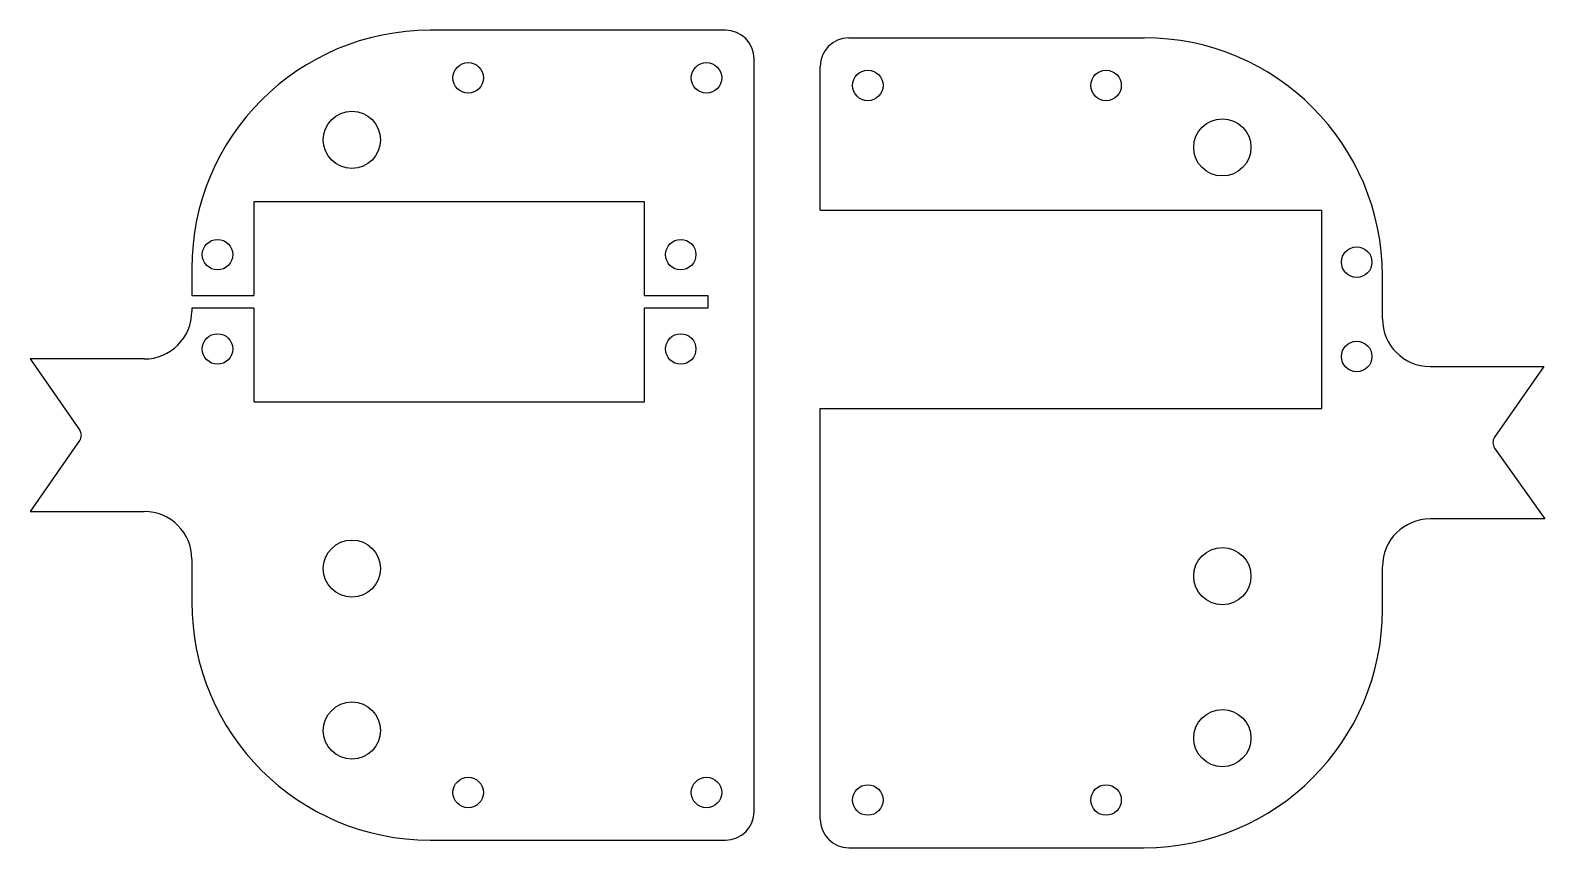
# Model space of a CAD drawing. Header units: millimetres. Extents: x 1 to 293, y -1 to 734.
# Drawn here: x 91.3 to 250.2, y 648.5 to 734.3 of the extents above; entities outside this region: 1.
import ezdxf

# ---------------------------------------------------------------- set-up
doc = ezdxf.new("R2010")
doc.units = ezdxf.units.MM
doc.styles.add('SLDTEXTSTYLE0', font='TXT', dxfattribs={"width": 0.7, "bigfont": 'bigfont'})

msp = doc.modelspace()

# ---------------------------------------------------------------- linework, layer by layer
at = {"color": 7, "linetype": 'Continuous', "lineweight": 25}
for p, q in [((164.26, 734.32), (133.26, 734.32)), ((177.19, 733.53), (208.19, 733.53)), ((167.26, 652.32), (167.26, 731.32)), ((174.19, 715.43), (174.19, 730.53)), ((155.76, 716.32), (114.76, 716.32)), ((114.76, 716.32), (114.76, 706.47)), ((155.76, 706.47), (155.76, 716.32)), ((174.19, 715.43), (226.84, 715.43)), ((226.84, 694.63), (226.84, 715.43)), ((108.26, 709.32), (108.26, 706.47)), ((233.19, 704.03), (233.19, 708.53)), ((108.26, 706.47), (114.76, 706.47)), ((155.76, 706.47), (162.41, 706.47)), ((162.41, 706.47), (162.41, 705.17)), ((108.26, 705.17), (108.26, 704.82)), ((114.76, 705.17), (108.26, 705.17)), ((114.76, 705.17), (114.76, 695.32)), ((162.41, 705.17), (155.76, 705.17)), ((155.76, 695.32), (155.76, 705.17)), ((91.31, 699.82), (96.49, 692.39)), ((103.26, 699.82), (91.31, 699.82)), ((238.19, 699.03), (250.14, 699.03)), ((250.14, 699.03), (244.96, 691.6)), ((114.76, 695.32), (155.76, 695.32)), ((174.19, 651.53), (174.19, 694.63)), ((174.19, 694.63), (226.84, 694.63)), ((96.49, 691.25), (91.31, 683.82)), ((244.96, 690.45), (250.22, 683.03)), ((91.31, 683.82), (103.26, 683.82)), ((250.22, 683.03), (238.19, 683.03)), ((108.26, 678.82), (108.26, 674.32)), ((233.19, 673.53), (233.19, 678.03)), ((133.26, 649.32), (164.26, 649.32)), ((177.19, 648.53), (208.19, 648.53))]:
    msp.add_line(p, q, dxfattribs=at)
for centre, radius in [((137.26, 729.32), 1.6), ((162.26, 729.32), 1.6), ((179.19, 728.53), 1.6), ((204.19, 728.53), 1.6), ((125.06, 722.82), 3), ((216.39, 722.03), 3), ((110.96, 710.77), 1.6), ((159.56, 710.77), 1.6), ((230.49, 709.98), 1.6), ((110.96, 700.87), 1.6), ((159.56, 700.87), 1.6), ((230.49, 700.08), 1.6), ((125.06, 677.82), 3), ((216.39, 677.03), 3), ((125.06, 660.82), 3), ((216.39, 660.03), 3), ((137.26, 654.32), 1.6), ((162.26, 654.32), 1.6), ((179.19, 653.53), 1.6), ((204.19, 653.53), 1.6)]:
    msp.add_circle(centre, radius, dxfattribs=at)
for centre, radius, start, end in [((133.26, 709.32), 25, 90, 180), ((164.26, 731.32), 3, 0, 90), ((177.19, 730.53), 3, 90, 180), ((208.19, 708.53), 25, 0, 90), ((103.26, 704.82), 5, 270, 0), ((238.19, 704.03), 5, 180, 270), ((95.67, 691.82), 1, 325.0991, 34.9009), ((245.78, 691.03), 1, 145.0991, 215.2764), ((103.26, 678.82), 5, 0, 90), ((238.19, 678.03), 5, 90, 180), ((133.26, 674.32), 25, 180, 270), ((208.19, 673.53), 25, 270, 0), ((164.26, 652.32), 3, 270, 0), ((177.19, 651.53), 3, 180, 270)]:
    msp.add_arc(centre, radius, start, end, dxfattribs=at)

# ---------------------------------------------------------------- texts
at = {"color": 7, "linetype": 'Continuous', "insert": (0, 18.76), "char_height": 14.5493, "attachment_point": 1, "style": 'SLDTEXTSTYLE0'}
msp.add_mtext('SOLIDWORKS 教育用製品 (教育用目的でのみ使用可)', dxfattribs=at)

doc.saveas('drawing.dxf')
